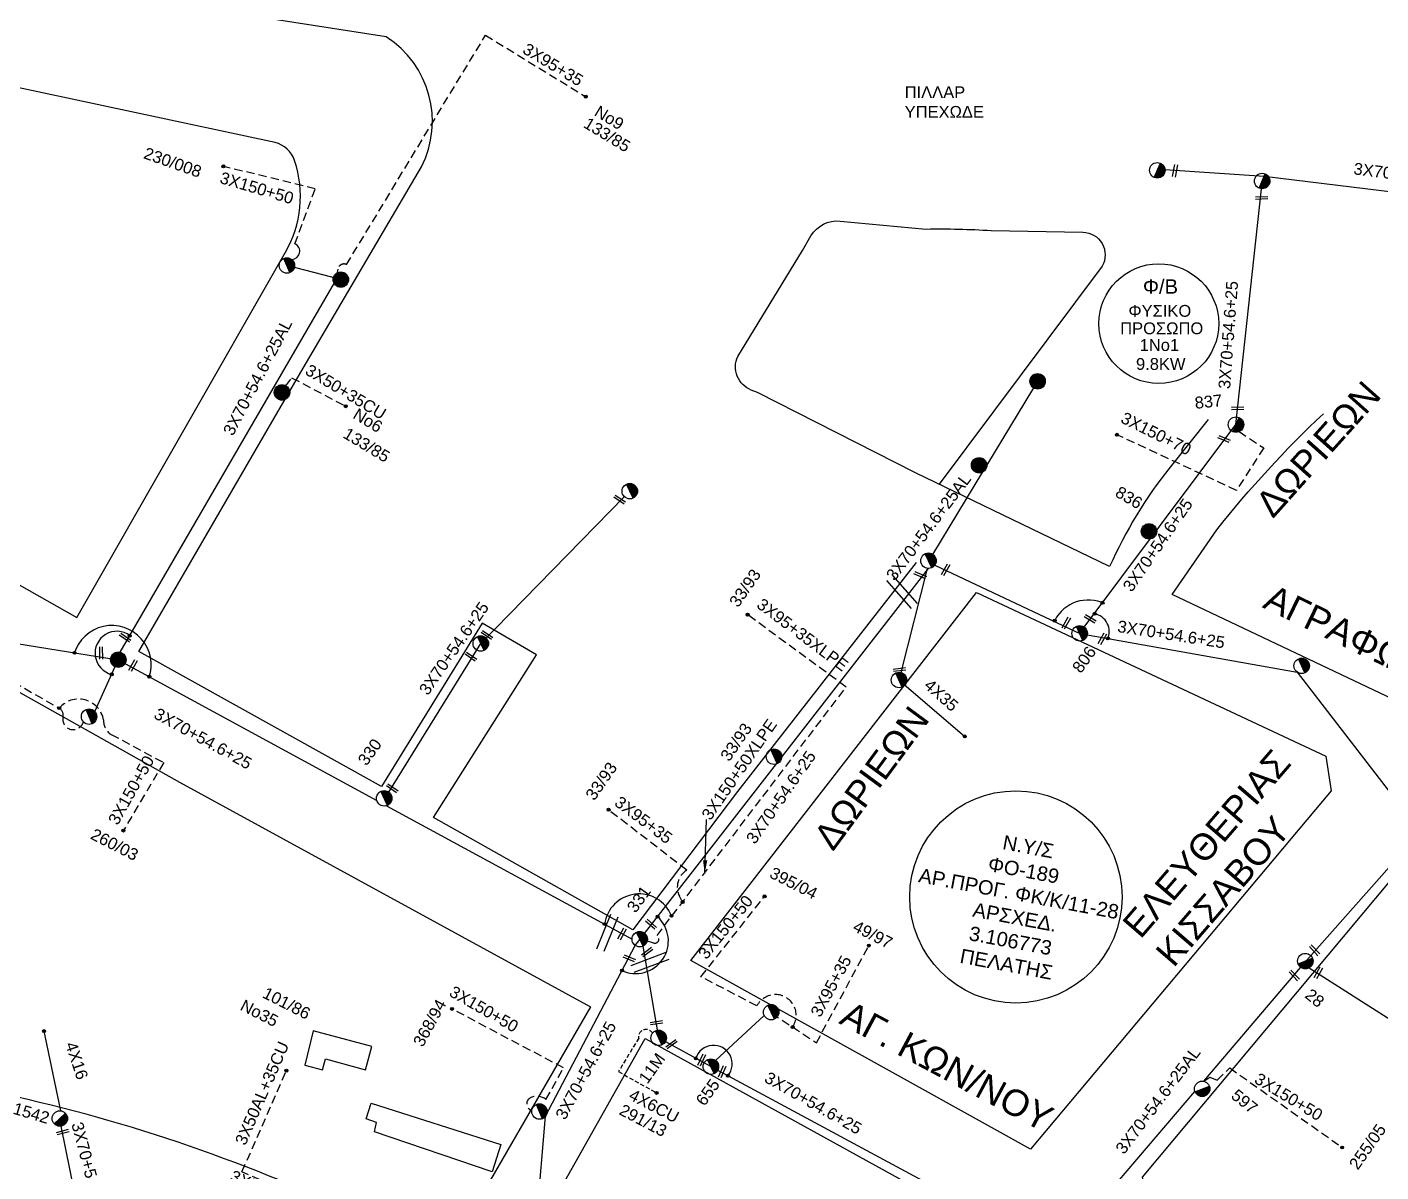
# Model space of a CAD drawing. Header units: millimetres. Extents: x 2999 to 5218, y 1863 to 2903.
# Drawn here: x 3547.2 to 3753.6, y 2435.7 to 2610.3 of the extents above; entities that cross this region are included whole.
import ezdxf
from ezdxf.enums import TextEntityAlignment as Align

# ---------------------------------------------------------------- set-up
doc = ezdxf.new("R2010")
doc.units = ezdxf.units.MM
doc.header["$LTSCALE"] = 0.5
doc.linetypes.add('DASHED', pattern=[19.05, 12.7, -6.35])
for name, color, linetype in [('Άγνωστα', 7, 'Continuous'), ('Γυμνά εναέρια ΧΤ (3Φ)   3x50+35CU', 7, 'Continuous'), ('Γυμνά εναέρια ΧΤ (3Φ)   4x50AL', 7, 'Continuous'), ('Εναέρια παροχή ΧΤ 4x16', 7, 'SYN_LINE'), ('Επιγραφές - Σχήματα', 7, 'Continuous'), ('Καλώδια ΧΤ   3x150+50AL', 7, 'DASHED'), ('Καλώδια ΧΤ   3x150+70AL', 7, 'DASHED'), ('Καλώδια ΧΤ   4x6CU', 7, 'DASHED'), ('Μηχανική τομή', 7, 'Continuous'), ('Στύλος Ξύλινος', 7, 'Continuous'), ('Στύλος Ξύλινος @ 1', 7, 'Continuous'), ('Στύλος ΦΜ', 7, 'Continuous'), ('Στύλος ΦΜ @ 1', 7, 'Continuous'), ('Συνδέσεις', 7, 'Continuous'), ('Συνεστραμμένα ΧΤ   3x70+54.6+25 AL', 7, 'SYN_LINE'), ('Τομή', 7, 'Continuous'), ('Υπόβαθρο ΔΕΗ', 7, 'Continuous')]:
    doc.layers.add(name, color=color, linetype=linetype)
doc.styles.add('ar', font='ARIAL.TTF')
doc.styles.add('arial', font='ARIAL.TTF')
doc.styles.get("Standard").update_dxf_attribs({"font": 'ARIAL.TTF'})
doc.linetypes.add('SYN_LINE', pattern='A,0.5,-0.0001,["/\\/\\/\\/",Standard,S=0.1,R=0,X=0,Y=-0.05],-0.25', length=0.7501)
doc.dimstyles.new('ISO-25', dxfattribs={"dimtxt": 2.5, "dimasz": 2.5, "dimexe": 1.25, "dimexo": 0.625, "dimtad": 1, "dimtxsty": 'Standard', "dimcen": 2.5, "dimadec": 0, "dimazin": 0, "dimtfac": 1, "dimtmove": 0, "dimatfit": 3, "dimfxl": 1, "dimarcsym": 0})

# ---------------------------------------------------------------- blocks, each defined once
blk = doc.blocks.new('ΜΗΧΑΝΙΚΗ ΤΟΜΗ')
at = {"layer": 'Μηχανική τομή', "ltscale": 40}
for p, q in [((-1.89, 0.78), (1.89, 0.78)), ((1.89, 0), (-1.89, 0))]:
    blk.add_line(p, q, dxfattribs=at)
blk = doc.blocks.new('ΥΠΑΡΧΩΝ ΤΣΙΜΕΝΤΕΝΙΟΣ ΣΤΥΛΟΣ')
at = {"layer": 'Στύλος ΦΜ'}
blk.add_hatch(color=7, dxfattribs=at).paths.add_polyline_path([(-1.29, -2.28, 0.574793), (2.62, 0, 0.268822), (1.3, 2.27)])
at = {"layer": 'Στύλος ΦΜ', "color": 7}
blk.add_line((-1.29, -2.28), (1.3, 2.27), dxfattribs=at)
blk.add_circle((0, 0), 2.62, dxfattribs=at)
at = {"layer": 'Στύλος ΦΜ', "flags": 4}
for tag, p in [('ΑΡΙΘΜΟΣ', (-4.68, 8.05)), ('ΤΥΠΟΣ', (-4.91, 3.03))]:
    blk.add_attdef(tag, p, '', height=4, dxfattribs=at)
blk = doc.blocks.new('ΥΠΑΡΧΩΝ ΞΥΛΙΝΟΣ ΣΤΥΛΟΣ')
at = {"layer": 'Στύλος Ξύλινος'}
h = blk.add_hatch(color=7, dxfattribs=at)
h.paths.add_polyline_path([(-2.62, 0, 0.270008), (-1.29, -2.28), (1.3, 2.27, 0.576266)])
h.paths.add_polyline_path([(-1.29, -2.28, 0.574793), (2.62, 0, 0.268822), (1.3, 2.27)])
at = {"layer": 'Στύλος Ξύλινος', "color": 7}
blk.add_line((-1.29, -2.28), (1.3, 2.27), dxfattribs=at)
blk.add_circle((0, 0), 2.62, dxfattribs=at)
at = {"layer": 'Στύλος Ξύλινος', "flags": 4}
for tag, p in [('ΑΡΙΘΜΟΣ', (-4.91, 8.6)), ('ΤΥΠΟΣ', (-4.85, 3.39))]:
    blk.add_attdef(tag, p, '', height=4, dxfattribs=at)
blk = doc.blocks.new('_ΣΥΝΔΕΣΗ')
at = {"layer": 'Συνδέσεις', "linetype": 'SYN_LINE', "ltscale": 40}
blk.add_hatch(color=256, dxfattribs=at).paths.add_polyline_path([(0.5, -0.01, 1), (-0.5, -0.01, 1)])
at = {"layer": 'Συνδέσεις'}
blk.add_circle((0, -0.01), 0.5, dxfattribs=at)
blk = doc.blocks.new('ΤΟΜΗ')
at = {"layer": 'Τομή', "ltscale": 40}
for p, q in [((-5.68, 0), (5.68, 0)), ((5.68, -2.33), (-5.68, -2.33))]:
    blk.add_line(p, q, dxfattribs=at)

msp = doc.modelspace()

# ---------------------------------------------------------------- linework, layer by layer
at = {"layer": 'Άγνωστα', "color": 151, "linetype": 'DASHED', "ltscale": 0.2}
msp.add_lwpolyline([(3594.55, 2572.88), (3594.63, 2573.41, -0.512691), (3595.92, 2574.1), (3617.1, 2609.07), (3632.38, 2599.7)], format="xyb", dxfattribs=at)
at = {"layer": 'Άγνωστα', "color": 30, "linetype": 'DASHED', "ltscale": 0.2}
msp.add_lwpolyline([(3672.07, 2509.68), (3657.04, 2520.71)], dxfattribs=at)
for points in [[(3641.75, 2470.98), (3642.71, 2470.66, 0.882772), (3643.24, 2471.79), (3672.07, 2509.68)], [(3647.11, 2476.87), (3646.66, 2477.78, -0.387014), (3647.78, 2481.76), (3635.85, 2490.95)]]:
    msp.add_lwpolyline(points, format="xyb", dxfattribs=at)
at = {"layer": 'Άγνωστα', "color": 62, "linetype": 'SYN_LINE', "ltscale": 15}
msp.add_lwpolyline([(3680.12, 2510.75), (3690.15, 2502.15)], dxfattribs=at)
at = {"layer": 'Άγνωστα', "color": 7, "linetype": 'DASHED', "ltscale": 0.2}
msp.add_lwpolyline([(3552.13, 2506.46, -0.633217), (3558.9, 2504.67, 0.257772), (3560.03, 2502.46), (3568.06, 2498.15), (3561.92, 2487.79)], format="xyb", dxfattribs=at)
at = {"layer": 'Άγνωστα', "color": 151, "linetype": 'DASHED', "ltscale": 0.2}
msp.add_lwpolyline([(3660.71, 2459.94), (3667.53, 2455.45), (3675.51, 2470.26)], dxfattribs=at)
at = {"layer": 'Άγνωστα', "color": 151}
msp.add_lwpolyline([(3652.13, 2452.75), (3659.58, 2459.58)], dxfattribs=at)
at = {"layer": 'Άγνωστα', "color": 2, "linetype": 'DASHED', "ltscale": 0.2}
for points in [[(3579.99, 2435.77), (3586.77, 2451.19)], [(3598.44, 2427.66), (3579.99, 2435.77)]]:
    msp.add_lwpolyline(points, dxfattribs=at)
at = {"layer": 'Άγνωστα', "color": 173, "linetype": 'DASHED', "ltscale": 0.2}
msp.add_lwpolyline([(3726.56, 2449.56), (3727.51, 2450.2), (3728.59, 2449.75), (3730.52, 2451.6), (3747.85, 2439.35)], dxfattribs=at)
at = {"layer": 'Άγνωστα', "color": 151, "ltscale": 40}
msp.add_arc((3587.54, 2576.12), 1.26, 272.6875, 65.8166, dxfattribs=at)
at = {"layer": 'Γυμνά εναέρια ΧΤ (3Φ)   3x50+35CU', "color": 151, "linetype": 'DASHED', "ltscale": 0.2}
msp.add_lwpolyline([(3586.67, 2555.62), (3587.56, 2556.85), (3595.8, 2552.5)], dxfattribs=at)
at = {"layer": 'Γυμνά εναέρια ΧΤ (3Φ)   4x50AL', "color": 173, "ltscale": 40}
msp.add_lwpolyline([(3742.64, 2466.87), (3769.75, 2449.59)], dxfattribs=at)
at = {"layer": 'Εναέρια παροχή ΧΤ 4x16', "color": 2, "ltscale": 15}
msp.add_lwpolyline([(3552.4, 2445.05), (3549.83, 2457.21)], dxfattribs=at)
at = {"layer": 'Επιγραφές - Σχήματα', "color": 202}
msp.add_circle((3719.71, 2565.09), 9.13, dxfattribs=at)
at = {"layer": 'Επιγραφές - Σχήματα', "ltscale": 0.2}
for centre, radius, start, end in [((3708.96, 2517.22), 5.73, 63.975, 153.0734), ((3709.4, 2518.13), 2.77, 334.9769, 79.1898), ((3560.17, 2513.08), 5.98, 340.6184, 163.5073), ((3560.93, 2514.85), 3.33, 53.5236, 256.2878), ((3640.52, 2472.82), 5.31, 21.8848, 172.3584), ((3640, 2470.96), 4.97, 244.0062, 48.0116), ((3651.86, 2452.21), 2.84, 320.2891, 162.598)]:
    msp.add_arc(centre, radius, start, end, dxfattribs=at)
at = {"layer": 'Καλώδια ΧΤ   3x150+50AL', "color": 151, "ltscale": 0.2}
msp.add_lwpolyline([(3588.06, 2577.26), (3591.15, 2585.65), (3577.17, 2589.07)], dxfattribs=at)
at = {"layer": 'Καλώδια ΧΤ   3x150+50AL', "color": 151, "linetype": 'DASHED', "ltscale": 0.2}
for points in [[(3503.68, 2498.5), (3498.96, 2501.21), (3516.73, 2528.5), (3528.99, 2521.38), (3529.61, 2521.3, -0.209708), (3532.09, 2519.82), (3532.65, 2519.72, -0.39952), (3534.38, 2517.4, 0.371889), (3535.25, 2516.11), (3552.13, 2506.46, -0.331396), (3552.71, 2505.15, 0.98733), (3555.82, 2504.38, -0.773574)], [(3663.91, 2457.84, 1.06326), (3658.47, 2461.06), (3649.94, 2465.5), (3659.63, 2477.77)]]:
    msp.add_lwpolyline(points, format="xyb", dxfattribs=at)
at = {"layer": 'Καλώδια ΧΤ   3x150+50AL', "color": 27, "linetype": 'DASHED', "ltscale": 0.2}
msp.add_lwpolyline([(3624.15, 2444.96), (3623.74, 2445.33, -0.549518), (3624.02, 2447.09, -0.270532), (3626.32, 2446.81), (3628.99, 2451.61), (3612, 2460.59)], format="xyb", dxfattribs=at)
at = {"layer": 'Καλώδια ΧΤ   3x150+70AL', "color": 62, "linetype": 'DASHED', "ltscale": 0.2}
msp.add_lwpolyline([(3731.94, 2548.62), (3735.71, 2546.13), (3731.54, 2539.67), (3713.33, 2548.15)], dxfattribs=at)
at = {"layer": 'Καλώδια ΧΤ   4x6CU', "color": 151, "ltscale": 0.1}
msp.add_lwpolyline([(3642.56, 2456.9, 0.834867), (3640.45, 2456.13), (3637.37, 2451.04), (3643.18, 2447.79)], format="xyb", dxfattribs=at)
at = {"layer": 'Συνδέσεις'}
msp.add_circle((3697.94, 2477.68), 16.18, dxfattribs=at)
at = {"layer": 'Συνεστραμμένα ΧΤ   3x70+54.6+25 AL', "color": 151, "ltscale": 10}
msp.add_line((3651.45, 2451.8), (3643.49, 2456.18), dxfattribs=at)
at = {"layer": 'Συνεστραμμένα ΧΤ   3x70+54.6+25 AL', "color": 30, "ltscale": 20}
for points in [[(3720.65, 2588.6), (3735.78, 2587.56), (3766.96, 2583.78), (3797.04, 2579.46), (3832.73, 2573.61)], [(3601.71, 2492.6), (3616.38, 2516.32), (3638.27, 2538.71)], [(3507.45, 2528.11), (3533.31, 2518.3), (3561.14, 2513.83), (3600.53, 2492.39)], [(3602.02, 2491.58), (3639.43, 2471.22)]]:
    msp.add_lwpolyline(points, dxfattribs=at)
at = {"layer": 'Συνεστραμμένα ΧΤ   3x70+54.6+25 AL', "color": 62, "ltscale": 20}
for points in [[(3708.35, 2518.82), (3731.47, 2549.69), (3735.34, 2585.67)], [(3684.41, 2527.78), (3680.41, 2511.89)], [(3685.57, 2528.25), (3707.67, 2517.86), (3740.81, 2511.95), (3758.8, 2488.61)]]:
    msp.add_lwpolyline(points, dxfattribs=at)
at = {"layer": 'Συνεστραμμένα ΧΤ   3x70+54.6+25 AL', "color": 151, "linetype": 'SYN_LINE', "ltscale": 10}
msp.add_lwpolyline([(3595.06, 2571.81), (3586.84, 2573.96), (3586.85, 2573.97)], dxfattribs=at)
at = {"layer": 'Συνεστραμμένα ΧΤ   3x70+54.6+25 AL', "color": 151, "ltscale": 20}
for points in [[(3561.43, 2514.98), (3594.07, 2571.31)], [(3651.45, 2451.8), (3651.45, 2451.8), (3690.95, 2430.54)]]:
    msp.add_lwpolyline(points, dxfattribs=at)
at = {"layer": 'Συνεστραμμένα ΧΤ   3x70+54.6+25 AL', "color": 62, "ltscale": 15}
for points in [[(3693.51, 2543.47), (3700.65, 2555.28)], [(3685.29, 2529.9), (3692.9, 2542.47)]]:
    msp.add_lwpolyline(points, dxfattribs=at)
at = {"layer": 'Συνεστραμμένα ΧΤ   3x70+54.6+25 AL', "color": 27, "ltscale": 15}
msp.add_lwpolyline([(3618.29, 2417.91), (3624.98, 2429.19), (3626.26, 2444.23), (3639.92, 2470.28), (3684.61, 2527.76)], dxfattribs=at)
at = {"layer": 'Συνεστραμμένα ΧΤ   3x70+54.6+25 AL', "color": 151, "ltscale": 10}
msp.add_lwpolyline([(3557.57, 2505.96), (3561.14, 2513.84)], dxfattribs=at)
at = {"layer": 'Συνεστραμμένα ΧΤ   3x70+54.6+25 AL', "color": 173, "ltscale": 20}
for points in [[(3726.56, 2449.56), (3742.23, 2467.96), (3758.84, 2486.72)], [(3711.97, 2432.43), (3725.22, 2447.99)]]:
    msp.add_lwpolyline(points, dxfattribs=at)
at = {"layer": 'Συνεστραμμένα ΧΤ   3x70+54.6+25 AL', "color": 151, "ltscale": 15}
msp.add_lwpolyline([(3641.1, 2470.17), (3643.49, 2456.18)], dxfattribs=at)
at = {"layer": 'Συνεστραμμένα ΧΤ   3x70+54.6+25 AL', "color": 2, "ltscale": 20}
msp.add_lwpolyline([(3556.46, 2422.97), (3552.46, 2442.73)], dxfattribs=at)
at = {"layer": 'Υπόβαθρο ΔΕΗ'}
for points in [[(3601.99, 2608.82), (3571.53, 2613.57), (3551.51, 2617.57), (3538.81, 2621.19), (3487.08, 2636.41), (3401.63, 2661.5), (3368.87, 2671.7), (3345.55, 2678.75), (3291.97, 2687.96), (3235.4, 2686.65), (3186.95, 2685.88), (3180.21, 2746.99), (3170.84, 2826.6)], [(3700.18, 2439.21), (3648.41, 2467.97), (3691.91, 2524.1), (3745.18, 2499.14), (3745.96, 2493.85), (3700.18, 2439.21)], [(3717.18, 2434.96), (3718.44, 2429.39), (3766.98, 2396.71), (3829.2, 2365.7), (3852.92, 2353.43), (3877.09, 2485.96), (3812.53, 2485.85), (3759.74, 2485.87), (3717.18, 2434.96)], [(3599.77, 2454.87), (3590.84, 2457.26), (3589.57, 2452), (3592.27, 2451.29), (3592.72, 2453.01), (3598.81, 2451.29), (3599.77, 2454.87)], [(3620.09, 2418.19), (3641.46, 2456.07), (3691.38, 2428.54), (3660.29, 2391.21), (3620.09, 2418.19)], [(3599.66, 2446.24), (3619.46, 2439.92), (3618.13, 2435.75), (3600.2, 2441.84), (3600.49, 2443.29), (3598.9, 2443.84), (3599.66, 2446.24)]]:
    msp.add_lwpolyline(points, dxfattribs=at)
for points in [[(3682.76, 2528.66), (3655.5, 2493.76), (3639.58, 2472.66), (3609.2, 2489.77), (3624.88, 2514.6), (3616.61, 2519.41), (3601.26, 2494.5), (3564.25, 2515.12), (3589.33, 2558.32), (3607.35, 2588.99, 0.384068), (3601.99, 2608.82)], [(3461.82, 2573.01), (3554.81, 2520.28), (3586.62, 2575.97, 0.213024), (3588.02, 2589.95, 0.258863), (3585.03, 2592.7), (3541.22, 2602.07)], [(3727.23, 2550.5), (3721.42, 2543.19, 0.062966), (3712.22, 2528.08), (3682.64, 2542.33), (3658.55, 2554.6), (3657.61, 2554.97, -0.429995), (3655.54, 2560.08), (3665.39, 2576.26), (3666.7, 2578.47, -0.290395), (3671.14, 2580.73), (3684.28, 2579.52, -0.021887), (3694.15, 2579.28), (3708.14, 2579.04, -0.571408), (3711.07, 2573.86), (3686.26, 2540.59)], [(3757.42, 2506.84), (3721.76, 2523.81), (3728.55, 2533.67, -0.036745), (3744.81, 2551.36, -0.357731)], [(3472.88, 2456.84), (3517.31, 2525), (3570.47, 2495.18), (3633.1, 2460.92), (3610.91, 2422.49), (3590.81, 2432.32, 0.058929), (3534.76, 2449.37, 0.043228), (3472.88, 2456.84, 70.730924)]]:
    msp.add_lwpolyline(points, format="xyb", dxfattribs=at)

# ---------------------------------------------------------------- block references
at = {"layer": 'Μηχανική τομή'}
for p, xscale, yscale, zscale, rotation in [((3721.99, 2588.45), 0.4999999999999997, 0.4999999999999997, 0.4999999999999997, 259.0848520262939), ((3735.39, 2584.45), 0.4999999999999994, 0.4999999999999994, 0.4999999999999994, 182.4173173868), ((3731.72, 2552.37), 0.4999999999999994, 0.4999999999999994, 0.4999999999999994, 182.4173173868), ((3729.71, 2547.69), 0.4999999999999994, 0.4999999999999994, 0.4999999999999994, 157.507049709447), ((3637.67, 2538.43), 0.4999999999999994, 0.4999999999999994, 0.4999999999999994, 145.821922469074), ((3687.05, 2527.67), 0.4999999999999998, 0.4999999999999998, 0.4999999999999998, 240.3999436640924), ((3683.42, 2526.92), 0.4999999999999994, 0.4999999999999994, 0.4999999999999994, 157.507049709447), ((3705.44, 2519.54), 0.4999999999999998, 0.4999999999999998, 0.4999999999999998, 240.3999436640924), ((3709.34, 2520.25), 0.4999999999999993, 0.4999999999999993, 0.4999999999999993, 148.9436479481453), ((3562.29, 2517.36), 0.4999999999999994, 0.4999999999999994, 0.4999999999999994, 145.821922469074), ((3617.45, 2517.79), 0.4999999999999994, 0.4999999999999994, 0.4999999999999994, 145.821922469074), ((3710.93, 2517.13), 0.4999999999999998, 0.4999999999999998, 0.4999999999999998, 240.3999436640924), ((3558.32, 2514.86), 0.4999999999999997, 0.4999999999999997, 0.4999999999999997, 270.577947933592), ((3563.22, 2513.05), 0.4999999999999998, 0.4999999999999998, 0.4999999999999998, 240.3999436640924), ((3614.99, 2514.46), 0.4999999999999994, 0.4999999999999994, 0.4999999999999994, 145.821922469074), ((3680.18, 2512.54), 0.4999999999999993, 0.4999999999999993, 0.4999999999999993, 187.3637276194706), ((3603, 2494.4), 0.4999999999999994, 0.4999999999999994, 0.4999999999999994, 145.821922469074), ((3642.44, 2473.65), 0.4999999999999994, 0.4999999999999994, 0.4999999999999994, 139.3571614098032), ((3637.73, 2472.12), 0.4999999999999998, 0.4999999999999998, 0.4999999999999998, 240.3999436640924), ((3641.62, 2469.43), 0.4999999999999996, 0.4999999999999996, 0.4999999999999996, 216.5603521982894), ((3743.59, 2469.67), 0.4999999999999993, 0.4999999999999993, 0.4999999999999993, 132.9464639555496), ((3639.1, 2468.48), 0.4999999999999994, 0.4999999999999994, 0.4999999999999994, 157.507049709447), ((3740.49, 2465.82), 0.4999999999999993, 0.4999999999999993, 0.4999999999999993, 132.9464639555496), ((3743.85, 2466.2), 0.4999999999999998, 0.4999999999999998, 0.4999999999999998, 240.3999436640924), ((3643.12, 2458.69), 0.4999999999999995, 0.4999999999999995, 0.4999999999999995, 188.9365161993097), ((3645.34, 2455.38), 0.4999999999999996, 0.4999999999999996, 0.4999999999999996, 216.5603521982894), ((3649.87, 2452.9), 0.4999999999999995, 0.4999999999999995, 0.4999999999999995, 245.3378656826517), ((3653, 2451.12), 0.4999999999999995, 0.4999999999999995, 0.4999999999999995, 245.3378656826517), ((3552.66, 2442), 0.4999999999999994, 0.4999999999999994, 0.4999999999999994, 194.8618064563721)]:
    msp.add_blockref('ΜΗΧΑΝΙΚΗ ΤΟΜΗ', p, dxfattribs=dict(at, xscale=xscale, yscale=yscale, zscale=zscale, rotation=rotation))
at = {"layer": 'Στύλος Ξύλινος @ 1', "ltscale": 40, "xscale": 0.4499999999998181, "yscale": 0.4499999999998181, "zscale": 0.4499999999998181}
for p in [(3595.06, 2571.81), (3701.24, 2556.3), (3586.09, 2554.6), (3692.33, 2543.5), (3561.14, 2513.84)]:
    msp.add_blockref('ΥΠΑΡΧΩΝ ΞΥΛΙΝΟΣ ΣΤΥΛΟΣ', p, dxfattribs=at)
at = {"layer": 'Στύλος Ξύλινος @ 1', "ltscale": 40}
ref = msp.add_blockref('ΥΠΑΡΧΩΝ ΞΥΛΙΝΟΣ ΣΤΥΛΟΣ', (3718.22, 2533.41), dxfattribs=dict(at, xscale=0.4499999999998181, yscale=0.4499999999998181, zscale=0.4499999999998181, rotation=329.5098083486434))
ref.add_attrib('ΤΥΠΟΣ', '836', (3712.9, 2538.87), dxfattribs={"layer": 'Στύλος Ξύλινος', "height": 1.8, "rotation": 329.5098, "flags": 4})
at = {"layer": 'Στύλος ΦΜ @ 1', "ltscale": 40}
for p, xscale, yscale, zscale, rotation in [((3719.48, 2588.48), 0.4499999999998182, 0.4499999999998182, 0.4499999999998182, 5.936551067690693), ((3735.46, 2586.84), 0.4499999999998182, 0.4499999999998182, 0.4499999999998182, 5.936551067690693), ((3586.84, 2573.96), 0.4499999999998181, 0.4499999999998181, 0.4499999999998181, 52.33487824996366), ((3639.09, 2539.55), 0.449999999999818, 0.449999999999818, 0.449999999999818, 54.47013478148382), ((3684.61, 2528.94), 0.449999999999818, 0.449999999999818, 0.449999999999818, 54.47013478148382), ((3616.38, 2516.32), 0.449999999999818, 0.449999999999818, 0.449999999999818, 54.47013478148382), ((3741.49, 2512.91), 0.449999999999818, 0.449999999999818, 0.449999999999818, 54.47013478148382), ((3680.12, 2510.75), 0.449999999999818, 0.449999999999818, 0.449999999999818, 54.47013478148382), ((3556.69, 2505.17), 0.4499999999998181, 0.4499999999998181, 0.4499999999998181, 52.33487824996366), ((3661.06, 2499.07), 0.449999999999818, 0.449999999999818, 0.449999999999818, 54.47013478148382), ((3660.64, 2460.1), 0.449999999999818, 0.449999999999818, 0.449999999999818, 54.47013478148382), ((3625.33, 2444.95), 0.4499999999998181, 0.4499999999998181, 0.4499999999998181, 52.33487824996366)]:
    msp.add_blockref('ΥΠΑΡΧΩΝ ΤΣΙΜΕΝΤΕΝΙΟΣ ΣΤΥΛΟΣ', p, dxfattribs=dict(at, xscale=xscale, yscale=yscale, zscale=zscale, rotation=rotation))
ref = msp.add_blockref('ΥΠΑΡΧΩΝ ΤΣΙΜΕΝΤΕΝΙΟΣ ΣΤΥΛΟΣ', (3731.47, 2549.7), dxfattribs=dict(at, xscale=0.4499999999998182, yscale=0.4499999999998182, zscale=0.4499999999998182, rotation=5.936551067690693))
ref.add_attrib('ΤΥΠΟΣ', '837', (3725.28, 2552.1), dxfattribs={"layer": 'Στύλος ΦΜ', "height": 1.8, "rotation": 5.9366, "flags": 4})
ref = msp.add_blockref('ΥΠΑΡΧΩΝ ΤΣΙΜΕΝΤΕΝΙΟΣ ΣΤΥΛΟΣ', (3707.66, 2517.86), dxfattribs=dict(at, xscale=0.449999999999818, yscale=0.449999999999818, zscale=0.449999999999818, rotation=54.47013478148382))
ref.add_attrib('ΑΡΙΘΜΟΣ', '806', (3707.84, 2511.65), dxfattribs={"layer": 'Στύλος ΦΜ', "height": 1.8, "rotation": 54.4701, "flags": 4})
ref = msp.add_blockref('ΥΠΑΡΧΩΝ ΤΣΙΜΕΝΤΕΝΙΟΣ ΣΤΥΛΟΣ', (3601.66, 2492.71), dxfattribs=dict(at, xscale=0.449999999999818, yscale=0.449999999999818, zscale=0.449999999999818, rotation=54.47013478148382))
ref.add_attrib('ΤΥΠΟΣ', '330', (3598.97, 2497.55), dxfattribs={"layer": 'Στύλος ΦΜ', "height": 1.8, "rotation": 54.4701, "flags": 4})
ref = msp.add_blockref('ΥΠΑΡΧΩΝ ΤΣΙΜΕΝΤΕΝΙΟΣ ΣΤΥΛΟΣ', (3640.61, 2471.24), dxfattribs=dict(at, xscale=0.449999999999818, yscale=0.449999999999818, zscale=0.449999999999818, rotation=54.47013478148382))
ref.add_attrib('ΤΥΠΟΣ', '331', (3639.98, 2475.11), dxfattribs={"layer": 'Στύλος ΦΜ', "height": 1.8, "rotation": 54.4701, "flags": 4})
ref = msp.add_blockref('ΥΠΑΡΧΩΝ ΤΣΙΜΕΝΤΕΝΙΟΣ ΣΤΥΛΟΣ', (3742.04, 2467.89), dxfattribs=dict(at, xscale=0.449999999999818, yscale=0.449999999999818, zscale=0.449999999999818, rotation=320.9371006177458))
ref.add_attrib('ΤΥΠΟΣ', '28', (3741.83, 2462.45), dxfattribs={"layer": 'Στύλος ΦΜ', "height": 1.8, "rotation": 320.9371, "flags": 4})
ref = msp.add_blockref('ΥΠΑΡΧΩΝ ΤΣΙΜΕΝΤΕΝΙΟΣ ΣΤΥΛΟΣ', (3643.49, 2456.18), dxfattribs=dict(at, xscale=0.449999999999818, yscale=0.449999999999818, zscale=0.449999999999818, rotation=54.47013478148382))
ref.add_attrib('ΤΥΠΟΣ', '11M', (3641.77, 2449.04), dxfattribs={"layer": 'Στύλος ΦΜ', "height": 1.8, "rotation": 54.4701, "flags": 4})
ref = msp.add_blockref('ΥΠΑΡΧΩΝ ΤΣΙΜΕΝΤΕΝΙΟΣ ΣΤΥΛΟΣ', (3651.45, 2451.8), dxfattribs=dict(at, xscale=0.449999999999818, yscale=0.449999999999818, zscale=0.449999999999818, rotation=54.47013478148382))
ref.add_attrib('ΤΥΠΟΣ', '655', (3650.48, 2445.66), dxfattribs={"layer": 'Στύλος ΦΜ', "height": 1.8, "rotation": 54.4701, "flags": 4})
ref = msp.add_blockref('ΥΠΑΡΧΩΝ ΤΣΙΜΕΝΤΕΝΙΟΣ ΣΤΥΛΟΣ', (3726.32, 2448.41), dxfattribs=dict(at, xscale=0.449999999999818, yscale=0.449999999999818, zscale=0.449999999999818, rotation=320.9371006177458))
ref.add_attrib('ΤΥΠΟΣ', '597', (3730.58, 2447.12), dxfattribs={"layer": 'Στύλος ΦΜ', "height": 1.8, "rotation": 320.9371, "flags": 4})
ref = msp.add_blockref('ΥΠΑΡΧΩΝ ΤΣΙΜΕΝΤΕΝΙΟΣ ΣΤΥΛΟΣ', (3552.23, 2443.89), dxfattribs=dict(at, xscale=0.4499999999998181, yscale=0.4499999999998181, zscale=0.4499999999998181, rotation=343.3090182159563))
ref.add_attrib('ΤΥΠΟΣ', '1542', (3544.96, 2444.65), dxfattribs={"layer": 'Στύλος ΦΜ', "height": 1.8, "rotation": 343.309, "flags": 4})
at = {"layer": 'Συνδέσεις'}
for p, xscale, yscale, zscale in [((3632.38, 2599.71), 0.4500000000000455, 0.4500000000000455, 0.4500000000000455), ((3577.17, 2589.08), 0.4500000000000455, 0.4500000000000455, 0.4500000000000455), ((3595.8, 2552.5), 0.4500000000000455, 0.4500000000000455, 0.4500000000000455), ((3713.33, 2548.15), 0.4500000000000455, 0.4500000000000455, 0.4500000000000455), ((3711.12, 2522.53), 0.4500000000002728, 0.4500000000002728, 0.4500000000002728), ((3657.05, 2520.72), 0.4500000000000455, 0.4500000000000455, 0.4500000000000455), ((3703.86, 2519.81), 0.4500000000002728, 0.4500000000002728, 0.4500000000002728), ((3709.92, 2520.85), 0.4500000000002728, 0.4500000000002728, 0.4500000000002728), ((3562.88, 2517.5), 0.4500000000000455, 0.4500000000000455, 0.4500000000000455), ((3711.97, 2517.1), 0.4500000000002728, 0.4500000000002728, 0.4500000000002728), ((3554.47, 2514.91), 0.4500000000000455, 0.4500000000000455, 0.4500000000000455), ((3560.14, 2511.62), 0.4500000000000455, 0.4500000000000455, 0.4500000000000455), ((3565.87, 2511.27), 0.4500000000000455, 0.4500000000000455, 0.4500000000000455), ((3552.14, 2506.46), 0.4500000000000455, 0.4500000000000455, 0.4500000000000455), ((3690.15, 2502.16), 0.4500000000002728, 0.4500000000002728, 0.4500000000002728), ((3635.86, 2490.98), 0.4500000000000455, 0.4500000000000455, 0.4500000000000455), ((3561.93, 2487.8), 0.4500000000000455, 0.4500000000000455, 0.4500000000000455), ((3659.63, 2477.77), 0.4500000000000455, 0.4500000000000455, 0.4500000000000455), ((3647.13, 2476.9), 0.4500000000000455, 0.4500000000000455, 0.4500000000000455), ((3643.33, 2474.67), 0.4500000000002728, 0.4500000000002728, 0.4500000000002728), ((3645.45, 2474.8), 0.4500000000002728, 0.4500000000002728, 0.4500000000002728), ((3635.27, 2473.53), 0.4500000000002728, 0.4500000000002728, 0.4500000000002728), ((3675.52, 2470.26), 0.4500000000000455, 0.4500000000000455, 0.4500000000000455), ((3637.92, 2466.46), 0.4500000000002728, 0.4500000000002728, 0.4500000000002728), ((3612.01, 2460.6), 0.4500000000000455, 0.4500000000000455, 0.4500000000000455), ((3549.83, 2457.22), 0.4500000000000455, 0.4500000000000455, 0.4500000000000455), ((3663.91, 2457.84), 0.4500000000000455, 0.4500000000000455, 0.4500000000000455), ((3649.16, 2453.06), 0.4500000000000455, 0.4500000000000455, 0.4500000000000455), ((3586.77, 2451.19), 0.4500000000000455, 0.4500000000000455, 0.4500000000000455), ((3654.04, 2450.41), 0.4500000000000455, 0.4500000000000455, 0.4500000000000455), ((3643.18, 2447.8), 0.4500000000000455, 0.4500000000000455, 0.4500000000000455), ((3747.66, 2439.47), 0.4500000000000455, 0.4500000000000455, 0.4500000000000455)]:
    msp.add_blockref('_ΣΥΝΔΕΣΗ', p, dxfattribs=dict(at, xscale=xscale, yscale=yscale, zscale=zscale))
at = {"layer": 'Τομή'}
for p, xscale, yscale, zscale, rotation in [((3680.14, 2523.78), 0.4999999999999899, 0.4999999999999899, 0.4999999999999899, 131.3955523190444), ((3635.14, 2472.4), 0.5000000000000002, 0.5000000000000002, 0.5000000000000002, 67.74034451082147), ((3641.97, 2468.23), 0.4999999999999837, 0.4999999999999837, 0.4999999999999837, 20.90651917540822)]:
    msp.add_blockref('ΤΟΜΗ', p, dxfattribs=dict(at, xscale=xscale, yscale=yscale, zscale=zscale, rotation=rotation))

# ---------------------------------------------------------------- texts
at = {"layer": 'Άγνωστα', "ltscale": 40, "char_height": 1.8, "width": 17.1868, "attachment_point": 1, "style": 'arial'}
for s, insert, rotation in [('3X95+35', (3623.53, 2607.99), 328.8926), ('3X70+54.6+25', (3749.54, 2589.66), 352.7459), ('3X95+35XLPE', (3659.36, 2523.36), 323.0178), ('4X35', (3684.99, 2511.07), 318.1102), ('3X150+50XLPE', (3649.9, 2490.25), 55.2288), ('3X150+50', (3559.48, 2489.38), 60.6493), ('3X95+35', (3637.69, 2493.19), 323.0178), ('3X95+35', (3666.54, 2460.05), 61.4962), ('3X50AL+35CU', (3578.86, 2440.39), 66.5214), ('3X150+50', (3735.05, 2450.97), 328.7071), ('3X50AL+35CU', (3578.74, 2436.1), 336.3005)]:
    msp.add_mtext(s, dxfattribs=dict(at, insert=insert, rotation=rotation))
at = {"layer": 'Γυμνά εναέρια ΧΤ (3Φ)   3x50+35CU', "ltscale": 40, "insert": (3590.39, 2559.02), "char_height": 1.8, "width": 17.1868, "attachment_point": 1, "rotation": 328.8926, "style": 'arial'}
msp.add_mtext('3X50+35CU', dxfattribs=at)
at = {"layer": 'Εναέρια παροχή ΧΤ 4x16', "ltscale": 20, "insert": (3554.74, 2455.78), "char_height": 1.8, "width": 17.1868, "attachment_point": 1, "rotation": 288.4992, "style": 'arial'}
msp.add_mtext('4X16', dxfattribs=at)
at = {"layer": 'Επιγραφές - Σχήματα', "color": 1, "style": 'ar'}
for s, height, p in [('Φ/Β', 2.2, (3719.97, 2570.8)), ('ΦΥΣΙΚΟ ', 1.8, (3720.22, 2567.04)), ('1Νο1', 1.8, (3719.8, 2561.82)), ('9.8KW', 1.8, (3720.01, 2558.94))]:
    msp.add_text(s, height=height, dxfattribs=at).set_placement(p, align=Align.MIDDLE)
at = {"layer": 'Επιγραφές - Σχήματα', "color": 1, "ltscale": 0.2, "insert": (3680.98, 2601.28), "char_height": 1.8, "width": 11.4663, "attachment_point": 1}
msp.add_mtext('ΠΙΛΛΑΡ ΥΠΕΧΩΔΕ', dxfattribs=at)
at = {"layer": 'Επιγραφές - Σχήματα', "ltscale": 40, "char_height": 1.8, "width": 17.1868, "attachment_point": 1, "style": 'arial'}
for s, insert, rotation in [('Νο9', (3634.46, 2598.46), 328.8926), ('133/85', (3632.82, 2596.66), 328.8926), ('230/008', (3565.45, 2592.04), 340.6127), ('Νο6', (3597.67, 2552.3), 328.8926), ('133/85', (3596.16, 2549.35), 328.8926), ('33/93', (3654.12, 2522.72), 55.2288), ('33/93', (3652.76, 2499.23), 55.2288), ('33/93', (3632.21, 2493.27), 55.2288), ('260/03', (3557.57, 2488.22), 332.9907), ('395/04', (3661.05, 2482.33), 332.9907), ('49/97', (3673.75, 2474.18), 332.9907), ('101/86', (3583.78, 2464.02), 332.9907), ('Νο35', (3580.38, 2462.13), 332.9907), ('368/94', (3605.96, 2455.52), 61.4133), ('255/05', (3748.57, 2436.96), 54.9705)]:
    msp.add_mtext(s, dxfattribs=dict(at, insert=insert, rotation=rotation))
at = {"layer": 'Επιγραφές - Σχήματα', "color": 1, "insert": (3713.83, 2565.28), "char_height": 1.8, "width": 12.958, "attachment_point": 1}
msp.add_mtext('ΠΡΟΣΩΠΟ', dxfattribs=at)
at = {"layer": 'Επιγραφές - Σχήματα', "char_height": 4, "attachment_point": 1, "style": 'arial'}
for s, insert, width, rotation in [('ΔΩΡΙΕΩΝ', (3734.13, 2537.94), 90.8081, 48.2588), ('ΑΓΡΑΦΩΝ', (3737.11, 2525.47), 90.8081, 334.1916), ('ΔΩΡΙΕΩΝ', (3666.84, 2486.89), 90.8081, 53.6823), ('ΕΛΕΥΘΕΡΙΑΣ \\PΚΙΣΣΑΒΟΥ', (3713.89, 2473.73), 90.8081, 49.1961), ('ΑΓ. ΚΩΝ/ΝΟΥ', (3672.7, 2461.99), 36.3072, 331.9112)]:
    msp.add_mtext(s, dxfattribs=dict(at, insert=insert, width=width, rotation=rotation))
at = {"layer": 'Επιγραφές - Σχήματα', "insert": (3632.03, 2499.1), "char_height": 2.187, "width": 137.9914, "attachment_point": 1, "rotation": 349.43}
msp.add_mtext('\\pi65.257,t71.817;Ν.Υ/Σ\\P\\pi63.662,t70.223;ΦΟ-189\\P\\pi53.588,t60.149;ΑΡ.ΠΡΟΓ. ΦΚ/Κ/11-28\\P\\pi62.664,t69.225;ΑΡΣΧΕΔ.\\P\\pi62.758,t69.319;3.106773\\P\\pi62.036,t68.597;ΠΕΛΑΤΗΣ', dxfattribs=at)
at = {"layer": 'Καλώδια ΧΤ   3x150+50AL', "ltscale": 40, "char_height": 1.8, "width": 17.1868, "attachment_point": 1, "style": 'arial'}
for insert, rotation in [((3576.99, 2588.29), 343.4353), ((3649.36, 2469.14), 51.2028), ((3612.31, 2464.23), 330.2322)]:
    msp.add_mtext('3X150+50', dxfattribs=dict(at, insert=insert, rotation=rotation))
at = {"layer": 'Καλώδια ΧΤ   3x150+70AL', "ltscale": 40, "insert": (3714.56, 2551.71), "char_height": 1.8, "width": 17.1868, "attachment_point": 1, "rotation": 333.4781, "style": 'arial'}
msp.add_mtext('3X150+70', dxfattribs=at)
at = {"layer": 'Καλώδια ΧΤ   4x6CU', "color": 7, "ltscale": 10, "char_height": 1.8, "attachment_point": 1, "rotation": 332.3819}
for s, insert in [('4X6CU', (3639.63, 2448.49)), ('291/13', (3638.14, 2446.19))]:
    msp.add_mtext_dynamic_manual_height_columns(s, width=12.2539, gutter_width=12.5, heights=[0], dxfattribs=dict(at, insert=insert))
at = {"layer": 'Συνεστραμμένα ΧΤ   3x70+54.6+25 AL', "ltscale": 40, "char_height": 1.8, "width": 17.1868, "attachment_point": 1, "style": 'arial'}
for insert, rotation in [((3728.78, 2555.21), 85.7215), ((3714.1, 2525.07), 55.2288), ((3606.84, 2509.32), 55.2288), ((3713.59, 2519.87), 351.1752), ((3567.28, 2506.61), 331.0617), ((3656.68, 2486.62), 55.2288), ((3627.66, 2444.41), 61.5207), ((3660.34, 2451.13), 330.2574)]:
    msp.add_mtext('3X70+54.6+25', dxfattribs=dict(at, insert=insert, rotation=rotation))
at = {"layer": 'Συνεστραμμένα ΧΤ   3x70+54.6+25 AL', "ltscale": 20, "char_height": 1.8, "width": 17.1868, "attachment_point": 1, "style": 'arial'}
for insert, rotation in [((3577.01, 2548.7), 62.234), ((3678.01, 2526.83), 53.0059), ((3712.97, 2439.39), 53.0059), ((3555.72, 2443.52), 284.7527)]:
    msp.add_mtext('3X70+54.6+25AL', dxfattribs=dict(at, insert=insert, rotation=rotation))

# ---------------------------------------------------------------- leaders
at = {"layer": 'Επιγραφές - Σχήματα', "ltscale": 40}
msp.add_leader([(3650.51, 2481.27), (3650.8, 2489.49)], dimstyle='ISO-25', override={"dimasz": 2, "dimtad": 0}, dxfattribs=at)

doc.saveas('drawing.dxf')
